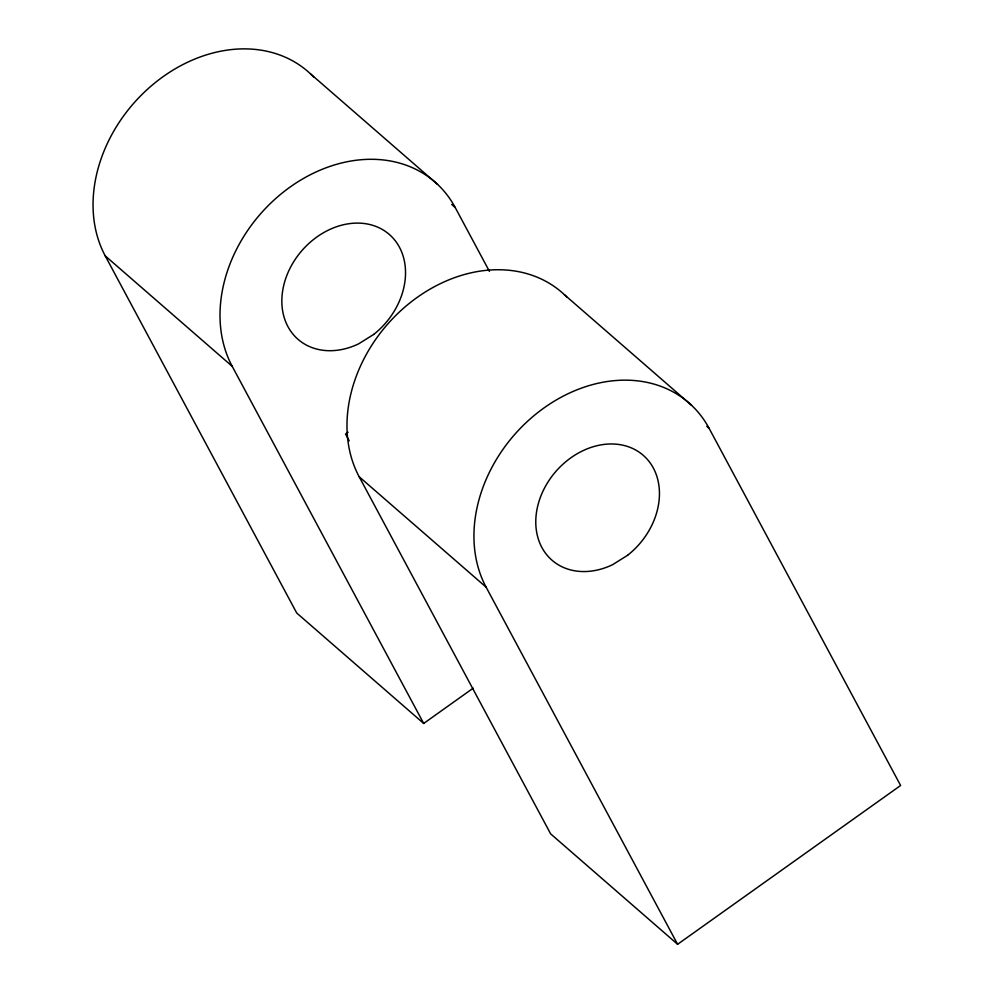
<?xml version="1.0" encoding="UTF-8"?>
<svg xmlns="http://www.w3.org/2000/svg" width="994" height="994" viewBox="0 0 994 994"><rect width="100%" height="100%" fill="white"/><g stroke="black" fill="none" stroke-linecap="round" stroke-linejoin="round"><path stroke-width="1.49" d="M348.062 432.253L345.552 434.043L349.205 440.864M313.793 77.122A139.036 110.682 -49 0 0 151.225 85.956A139.036 110.682 -49 0 0 105.227 255.88L296.721 613.012L423.692 723.446L473.243 688.146M566.655 296.895A139.036 110.682 -49 0 0 404.434 307.432A139.036 110.682 -49 0 0 359.157 476.735L550.651 833.867L677.61 944.3L900.614 785.484L709.12 428.352L706.784 426.327M310.563 73.916L437.534 184.35M564.493 294.783L691.451 405.204M451.698 204.453L455.19 207.498L489.458 271.412M105.227 255.88L232.198 366.314L423.692 723.446M359.157 476.735L486.116 587.168L677.61 944.3M232.198 366.314A139.036 110.682 -49 0 1 290.136 187.021A139.036 110.682 -49 0 1 455.19 207.498M486.116 587.168A139.036 110.682 -49 0 1 544.066 407.888A139.036 110.682 -49 0 1 709.12 428.352M373.669 334.444L358.648 343.837A69.518 55.341 -49 0 1 282.979 288.931A69.518 55.341 -49 0 1 380.043 228.247A69.518 55.341 -49 0 1 373.669 334.444M627.599 555.298L612.577 564.691A69.518 55.341 -49 0 1 536.909 509.798A69.518 55.341 -49 0 1 633.973 449.114A69.518 55.341 -49 0 1 627.599 555.298"/></g></svg>
